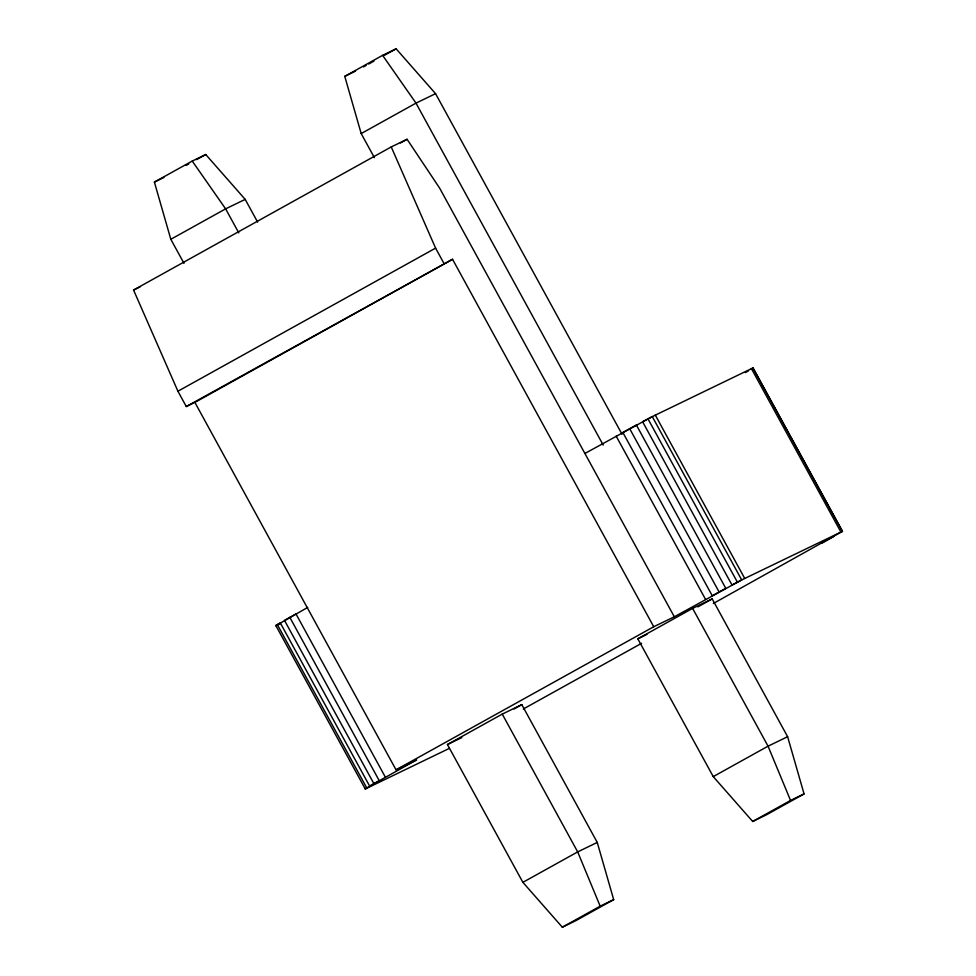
<?xml version="1.0" encoding="UTF-8"?>
<svg xmlns="http://www.w3.org/2000/svg" width="976" height="976" viewBox="0 0 976 976"><rect width="100%" height="100%" fill="white"/><g stroke="black" fill="none" stroke-linecap="round" stroke-linejoin="round"><path stroke-width="1.46" d="M674.318 616.783L439.615 188.087L407.077 139.275L391.242 146.937L133.566 290.043L177.913 391.23L186.294 406.541L194.883 402.393L396.049 769.844L653.725 626.738L674.318 616.783L741.699 579.939L842.434 531.359L752.984 367.915L751.544 369.013L753.021 368.05L842.434 531.359L713.346 603.473M275.879 625.665L307.708 607.414M277.318 624.579L366.732 787.888L365.28 788.986L275.83 625.543L280.246 622.822L369.66 786.144L365.28 788.986L449.436 748.336M745.42 372.588L748.604 370.758M289.823 617.369L379.237 780.678L369.66 786.144L416.642 759.889L396.049 769.844M822.28 542.973L833.772 536.507M183.988 263.337L170.824 239.291L154.391 182.085L192.235 161.064L205.753 154.525L245.196 199.385L257.627 222.101M374.357 157.612L361.193 133.566L344.76 76.36L382.604 55.339L396.122 48.8L435.564 93.659L622.041 434.271M186.172 165.395L188.783 163.944M196.615 159.6L205.753 154.525M363.487 66.917L366.098 65.477M368.708 64.026L373.93 61.122M384.373 55.327L396.122 48.8M170.824 239.291L225.627 208.852L245.196 199.385M361.193 133.566L415.996 103.127L435.564 93.659M400.441 142.96L407.077 139.275M177.913 391.23L435.589 248.124L391.242 146.937M186.294 406.541L452.547 259.287L653.725 626.738M194.883 402.393L452.547 259.287M584.917 453.462L652.285 416.618L752.984 367.915M447.435 744.542L502.25 714.103L521.806 704.635L597.251 842.434L613.684 899.64L575.84 920.661L562.322 927.2L522.88 882.341L447.435 744.542L461.794 737.6M637.816 638.816L692.618 608.377L712.187 598.91L787.62 736.709L804.065 793.915L766.209 814.936L752.691 821.475L713.249 776.615L637.816 638.816L646.942 634.4M513.986 708.991L521.806 704.635M697.828 606.889L712.187 598.91M523.368 708.979L641.598 643.306M522.88 882.341L577.682 851.902L597.251 842.434M713.249 776.615L768.051 746.176L787.62 736.709M562.322 927.2L600.179 906.179L613.684 899.64M752.691 821.475L790.548 800.454L804.065 793.915M344.76 76.36L355.569 71.126M154.391 182.085L163.846 177.51M133.566 290.043L140.166 286.846M280.149 623.652L275.83 625.543M842.398 531.225L840.824 531.932L751.41 368.623M382.604 55.339L415.996 103.127L603.205 445.068M192.235 161.064L225.627 208.852L238.791 232.898M655.299 415.117L744.712 578.426M647.979 418.863L737.392 582.172M629.691 428.671L719.105 591.981M616.161 436.113L705.575 599.423M692.618 608.377L768.051 746.176L790.548 800.454M435.589 248.124L443.97 263.435M502.25 714.103L577.682 851.902L600.179 906.179M385.398 777.238L295.984 613.928L284.492 620.382L373.906 783.691M636.389 425.036L622.834 432.429L712.248 595.738L725.802 588.357L636.389 425.036M652.285 416.618L642.586 421.717L732 585.027L741.699 579.939L652.285 416.618"/></g></svg>
